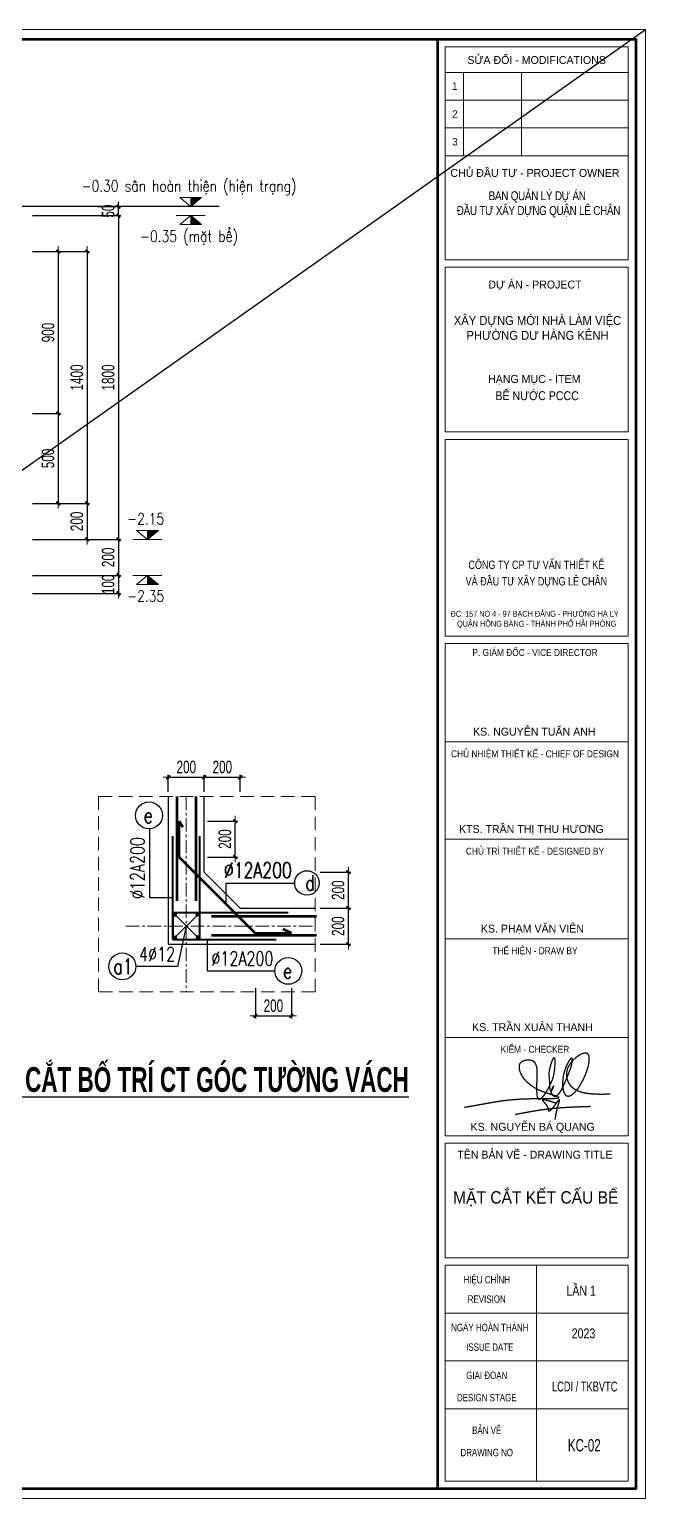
# Model space of a CAD drawing. Header units: millimetres. Extents: x 105214 to 359741, y -482084 to -322745.
# Drawn here: x 283597 to 290441, y -478817 to -462482 of the extents above; entities that cross this region are included whole.
import ezdxf
from ezdxf.enums import TextEntityAlignment as Align

# ---------------------------------------------------------------- set-up
doc = ezdxf.new("R2010")
doc.units = ezdxf.units.MM
doc.header["$LTSCALE"] = 20
doc.header["$MEASUREMENT"] = 0
doc.header["$PDMODE"] = 32
for name, pattern in [('CENTERX2', [4, 2.5, -0.5, 0.5, -0.5]), ('DASHDOT', [1, 0.5, -0.25, 0, -0.25]), ('HIDDEN', [0.375, 0.25, -0.125])]:
    doc.linetypes.add(name, pattern=pattern)
doc.layers.get('Defpoints').update_dxf_attribs({"color": 1})
for name, color, linetype, lineweight in [('06', 6, 'Continuous', 40), ('08. Net Text', 3, 'Continuous', 13), ('EG Net dam3', 1, 'Continuous', 70), ('LC Dim', 8, 'Continuous', 18), ('LC ISO', 153, 'Continuous', 13), ('LC MANH DUT', 35, 'HIDDEN', 5), ('LC Net dam 1', 30, 'Continuous', 30), ('LC Net dam2', 6, 'Continuous', 40), ('LC Net thay', 7, 'Continuous', 25), ('LC Net truc', 8, 'DASHDOT', 13), ('LC Text1', 3, 'Continuous', 20), ('LC Text2', 7, 'Continuous', 25), ('Thep', 3, 'Continuous', 40)]:
    doc.layers.add(name, color=color, linetype=linetype, lineweight=lineweight)
doc.layers.add('KCS_Plotter', color=11, linetype='Continuous', plot=False)
doc.layers.add('Khungten_LCDI', color=7, linetype='Continuous')
doc.styles.add('HOATBIF', font='hoatbif.shx', dxfattribs={"width": 0.7})
doc.styles.add('Khungten', font='VHAVAN.TTF', dxfattribs={"width": 0.9, "height": 5000})
doc.styles.add('LC 1', font='VHAVANB.TTF')
doc.styles.add('LC 3', font='vnsimli.shx', dxfattribs={"width": 0.75})
doc.styles.add('LC3', font='VHARIALB.TTF', dxfattribs={"width": 0.8})
doc.styles.add('T1', font='Vnsimli.shx', dxfattribs={"width": 0.8})
doc.styles.add('Text Khung Ten', font='VHAVAN.TTF')
doc.styles.add('Title', font='VHBLACK.TTF', dxfattribs={"width": 0.8})
doc.styles.add('VNAVANTH', font='VHAVANB.TTF', dxfattribs={"width": 0.6})
doc.dimstyles.new('MONG', dxfattribs={"dimscale": 50, "dimtxt": 2.5, "dimasz": 0.35, "dimexe": 0.5, "dimexo": 0, "dimgap": 0.8, "dimtad": 1, "dimdec": 0, "dimzin": 0, "dimdsep": 46, "dimtxsty": 'HOATBIF', "dimblk1": 'DOT', "dimblk2": 'DOT', "dimsah": 1, "dimcen": -1, "dimdle": 1, "dimclrd": 256, "dimclre": 256, "dimclrt": 4, "dimadec": 3, "dimazin": 2, "dimtfac": 0.333333, "dimtdec": 0, "dimtix": 1, "dimtmove": 2, "dimatfit": 3, "dimldrblk": 'DOT', "dimfxl": 1, "dimtvp": 0.833333, "dimtolj": 1, "dimtzin": 0, "dimarcsym": 0})

# ---------------------------------------------------------------- blocks, each defined once
blk = doc.blocks.new('DOT')
at = {"layer": 'LC Dim'}
blk.add_line((-3, 0), (3, 0), dxfattribs=at)
at = {"layer": 'LC Dim', "color": 4}
blk.add_line((-1, -1), (1, 1), dxfattribs=at)
blk.add_lwpolyline([(0.5, 1), (-1, -0.5), (-0.5, -1), (1, 0.5)], close=True, dxfattribs=at)
blk = doc.blocks.new('*D225')
at = {"layer": 'Defpoints', "color": 0, "ltscale": 2, "transparency": 16777216}
for p in [(283632, -467752), (283632, -468152), (284238, -468152)]:
    blk.add_point(p, dxfattribs=at)
at = {"layer": 'LC Dim', "lineweight": -2, "ltscale": 2, "transparency": 16777216}
for p, q in [((283632, -467752), (284266, -467752)), ((284238, -467771), (284238, -468133)), ((283632, -468152), (284266, -468152))]:
    blk.add_line(p, q, dxfattribs=at)
at = {"layer": 'LC Dim', "lineweight": -2, "ltscale": 2, "transparency": 16777216, "xscale": 19.46, "yscale": 19.46, "zscale": 19.46}
for p, rotation in [((284238, -467752), 90), ((284238, -468152), 270)]:
    blk.add_blockref('DOT', p, dxfattribs=dict(at, rotation=rotation))
at = {"layer": 'LC Dim', "color": 4, "ltscale": 2, "transparency": 16777216, "insert": (284124, -467952), "char_height": 139, "attachment_point": 5, "rotation": 90, "style": 'HOATBIF'}
blk.add_mtext('\\A1;200', dxfattribs=at)
blk = doc.blocks.new('_Dot')
at = {"color": 0, "linetype": 'ByBlock', "lineweight": -2}
blk.add_line((-0.5, 0), (-1, 0), dxfattribs=at)
at = {"color": 0, "linetype": 'ByBlock', "const_width": 0.5}
blk.add_lwpolyline([(-0.25, 0, 1), (0.25, 0, 1)], format="xyb", close=True, dxfattribs=at)
blk = doc.blocks.new('*D226')
at = {"layer": 'Defpoints', "color": 0, "ltscale": 2, "transparency": 16777216}
for p in [(283632, -464552), (283632, -468152), (284586, -468152)]:
    blk.add_point(p, dxfattribs=at)
at = {"layer": 'LC Dim', "lineweight": -2, "ltscale": 2, "transparency": 16777216}
for p, q in [((283632, -464552), (284614, -464552)), ((284586, -464571), (284586, -468133)), ((283632, -468152), (284614, -468152))]:
    blk.add_line(p, q, dxfattribs=at)
at = {"layer": 'LC Dim', "lineweight": -2, "ltscale": 2, "transparency": 16777216, "xscale": 19.46, "yscale": 19.46, "zscale": 19.46}
for p, rotation in [((284586, -464552), 90), ((284586, -468152), 270)]:
    blk.add_blockref('DOT', p, dxfattribs=dict(at, rotation=rotation))
at = {"layer": 'LC Dim', "color": 4, "ltscale": 2, "transparency": 16777216, "insert": (284472, -466352), "char_height": 139, "attachment_point": 5, "rotation": 90, "style": 'HOATBIF'}
blk.add_mtext('\\A1;1800', dxfattribs=at)
blk = doc.blocks.new('*D227')
at = {"layer": 'Defpoints', "color": 0, "ltscale": 2, "transparency": 16777216}
for p in [(283632, -468552), (283632, -468752), (284586, -468752)]:
    blk.add_point(p, dxfattribs=at)
at = {"layer": 'LC Dim', "lineweight": -2, "ltscale": 2, "transparency": 16777216}
for p, q in [((283632, -468552), (284614, -468552)), ((284586, -468533), (284586, -468513)), ((284586, -468552), (284586, -468752)), ((283632, -468752), (284614, -468752)), ((284586, -468771), (284586, -468791))]:
    blk.add_line(p, q, dxfattribs=at)
at = {"layer": 'LC Dim', "lineweight": -2, "ltscale": 2, "transparency": 16777216, "xscale": 19.46, "yscale": 19.46, "zscale": 19.46}
for p, rotation in [((284586, -468552), 270), ((284586, -468752), 90)]:
    blk.add_blockref('DOT', p, dxfattribs=dict(at, rotation=rotation))
at = {"layer": 'LC Dim', "color": 4, "ltscale": 2, "transparency": 16777216, "insert": (284472, -468652), "char_height": 139, "attachment_point": 5, "rotation": 90, "style": 'HOATBIF'}
blk.add_mtext('\\A1;100', dxfattribs=at)
blk = doc.blocks.new('*D228')
at = {"layer": 'Defpoints', "color": 0, "ltscale": 2, "transparency": 16777216}
for p in [(283632, -468152), (283632, -468552), (284586, -468552)]:
    blk.add_point(p, dxfattribs=at)
at = {"layer": 'LC Dim', "lineweight": -2, "ltscale": 2, "transparency": 16777216}
for p, q in [((283632, -468152), (284614, -468152)), ((284586, -468171), (284586, -468533)), ((283632, -468552), (284614, -468552))]:
    blk.add_line(p, q, dxfattribs=at)
at = {"layer": 'LC Dim', "lineweight": -2, "ltscale": 2, "transparency": 16777216, "xscale": 19.46, "yscale": 19.46, "zscale": 19.46}
for p, rotation in [((284586, -468152), 90), ((284586, -468552), 270)]:
    blk.add_blockref('DOT', p, dxfattribs=dict(at, rotation=rotation))
at = {"layer": 'LC Dim', "color": 4, "ltscale": 2, "transparency": 16777216, "insert": (284472, -468352), "char_height": 139, "attachment_point": 5, "rotation": 90, "style": 'HOATBIF'}
blk.add_mtext('\\A1;200', dxfattribs=at)
blk = doc.blocks.new('*D229')
at = {"layer": 'Defpoints', "color": 0, "ltscale": 2, "transparency": 16777216}
for p in [(283632, -464952), (283632, -467752), (284238, -467752)]:
    blk.add_point(p, dxfattribs=at)
at = {"layer": 'LC Dim', "lineweight": -2, "ltscale": 2, "transparency": 16777216}
for p, q in [((283632, -464952), (284266, -464952)), ((284238, -464971), (284238, -467733)), ((283632, -467752), (284266, -467752))]:
    blk.add_line(p, q, dxfattribs=at)
at = {"layer": 'LC Dim', "lineweight": -2, "ltscale": 2, "transparency": 16777216, "xscale": 19.46, "yscale": 19.46, "zscale": 19.46}
for p, rotation in [((284238, -464952), 90), ((284238, -467752), 270)]:
    blk.add_blockref('DOT', p, dxfattribs=dict(at, rotation=rotation))
at = {"layer": 'LC Dim', "color": 4, "ltscale": 2, "transparency": 16777216, "insert": (284124, -466352), "char_height": 139, "attachment_point": 5, "rotation": 90, "style": 'HOATBIF'}
blk.add_mtext('\\A1;1400', dxfattribs=at)
blk = doc.blocks.new('*D251')
at = {"layer": 'Defpoints', "color": 0, "ltscale": 2, "transparency": 16777216}
for p in [(283632, -466752), (283632, -467752), (283918, -467752)]:
    blk.add_point(p, dxfattribs=at)
at = {"layer": 'LC Dim', "lineweight": -2, "ltscale": 2, "transparency": 16777216}
for p, q in [((283632, -466752), (283946, -466752)), ((283918, -466771), (283918, -467733)), ((283632, -467752), (283946, -467752))]:
    blk.add_line(p, q, dxfattribs=at)
at = {"layer": 'LC Dim', "lineweight": -2, "ltscale": 2, "transparency": 16777216, "xscale": 19.46, "yscale": 19.46, "zscale": 19.46}
for p, rotation in [((283918, -466752), 90), ((283918, -467752), 270)]:
    blk.add_blockref('DOT', p, dxfattribs=dict(at, rotation=rotation))
at = {"layer": 'LC Dim', "color": 4, "ltscale": 2, "transparency": 16777216, "insert": (283804, -467252), "char_height": 139, "attachment_point": 5, "rotation": 90, "style": 'HOATBIF'}
blk.add_mtext('\\A1;500', dxfattribs=at)
blk = doc.blocks.new('Caodo1')
at = {"layer": 'LC Text1'}
blk.add_hatch(color=256, dxfattribs=at).paths.add_polyline_path([(0, 200), (0, 0), (243, 200)])
for p, q in [((324, 0), (-324, 0)), ((0, 0), (0, 200))]:
    blk.add_line(p, q, dxfattribs=at)
blk.add_lwpolyline([(-243, 200), (243, 200), (0, 0), (0, 0)], close=True, dxfattribs=at)
at = {"layer": 'LC Text1', "style": 'T1', "width": 0.8}
blk.add_attdef('%%P0,00', text='', height=250, dxfattribs=at).set_placement((-39, 460), align=Align.MIDDLE_CENTER)
blk = doc.blocks.new('NGUYEN BA QUANG')
at = {"layer": 'LC ISO', "const_width": 54}
for points in [[(-3416, -557, -0.001023), (-2231, -345, -0.008385), (-1869, -289, -0.026114), (-905, -212, -0.007166), (-491, -205, 0.001773), (-49, -203, 0.009736), (200, -197, 0.025773), (331, -186, 0.054465), (383, -173, 0.09183), (397, -166, 0.386262), (399, -152, 0.129793), (379, -135, 0.036801), (321, -108, 0.016128), (184, -59, -0.006736), (-183, 62, -0.023924), (-416, 154, -0.046785), (-684, 310, -0.041509), (-918, 503, -0.092678), (-1136, 813, -0.077778), (-1199, 1035, -0.070106), (-1196, 1141, -0.201572), (-1106, 1286, -0.091887), (-982, 1343, -0.118851), (-732, 1351, -0.227561), (-543, 1208, -0.055716), (-508, 1121, -0.035741), (-487, 1019, -0.022757), (-478, 904, -0.018678), (-477, 714, 0.005361), (-493, 294, 0.022501), (-487, 25, 0.024956), (-474, -85, 0.051878), (-451, -169, 0.084004), (-427, -209, 0.302699), (-372, -224, 0.091028), (-331, -204, 0.045769), (-285, -164, 0.031407), (-218, -87, 0.026473), (-114, 66, 0.038878), (124, 530, 0.063388), (207, 831, 0.030377), (243, 1236, 0.019395), (241, 1350, 0.050857), (231, 1429, 0.089259), (221, 1451, 0.446193), (202, 1454, 0.08967), (185, 1438, 0.048315), (156, 1388, 0.024568), (114, 1288, 0.037087), (24, 971, 0.06811), (7, 722, 0.007404), (19, 571, -0.009821), (27, 442, 0.013775), (38, 214, 0.023991), (46, 154, 0.068642), (58, 113, 0.168495), (71, 99, 0.190472), (82, 99, 0.135753), (102, 116, 0.042547), (133, 165, 0.037247), (185, 280, 0.083462), (192, 310, 0.752396), (189, 311, 0.077103), (170, 286, 0.067778), (106, 135, 0.079642), (97, 52, 0.07615), (107, 12, 0.090818), (168, -77, 0.162992), (233, -111, 0.134535), (287, -101, 0.046135), (315, -85, 0.0589), (372, -33, 0.033446), (431, 44, 0.020493), (492, 142, 0.018931), (584, 325, 0.012315), (712, 617, 0.006262), (906, 1114)], [(906, 1114, 0.006821), (929, 1272, 0.011774), (937, 1340, 0.026266), (938, 1394, 0.052103), (935, 1423, 0.076783), (930, 1436, 0.163971), (923, 1442, 0.170042), (914, 1442, 0.080479), (902, 1436, 0.05585), (881, 1417, 0.031056), (847, 1375, 0.025203), (791, 1286, 0.116129), (556, 476, 0.061974), (575, 166, 0.045365), (610, 47, 0.070676), (660, -41, 0.091415), (710, -86, 0.146905), (783, -104, 0.068448), (833, -95, 0.049636), (885, -72, 0.053986), (978, -6, 0.029209), (1056, 69, 0.021304), (1134, 162, 0.025491), (1250, 329, 0.068873), (1561, 1027, 0.01773), (1596, 1171, 0.037697), (1624, 1368, 0.029037), (1623, 1453, 0.04288), (1613, 1525, 0.066726), (1590, 1583, 0.100495), (1556, 1623, 0.111871), (1508, 1644, 0.054631), (1469, 1647, 0.041179), (1426, 1643, 0.04561), (1355, 1623, 0.04967), (1225, 1558, 0.109429), (829, 1164, 0.05047), (753, 1012, 0.368126), (1079, 156, 0.040655), (1223, 90, 0.031441), (1383, 42, 0.023503), (1557, 9, 0.017084), (1742, -10, 0.011936), (1936, -19, 0.009133), (2206, -21, 0.002915), (2480, -16)], [(-1368, -847, -0.004051), (-800, -737, -0.026384), (342, -582, -0.006339), (726, -556, -0.004215), (1111, -537, -0.002629), (1689, -517)], [(274, -380, 0.002584), (99, -322, 0.004829), (-9, -289, 0.009549), (-104, -262, 0.02019), (-180, -245, 0.020391), (-210, -242, 0.037792), (-233, -241, 0.083891), (-249, -244, 0.129866), (-256, -250, 0.170647), (-258, -257, 0.074142), (-257, -264, 0.04333), (-253, -271, 0.038982), (-240, -290, 0.018381), (-209, -327, -0.006145), (-155, -388, -0.017161), (-112, -442, -0.029179), (-72, -502, -0.056277), (-39, -577, -0.025416), (-31, -610, -0.003247), (-24, -652, 0.033316), (-18, -677, 0.055631), (-12, -689, 0.087521), (-5, -698, 0.15828), (8, -703, 0.07777), (18, -702, 0.051495), (30, -698, 0.04838), (50, -685, 0.02792), (72, -667, 0.021215), (104, -635, 0.012757), (138, -596, 0.011354), (192, -528, 0.005945), (265, -430, -0.007904), (360, -301, -0.011483), (384, -270, -0.027823), (404, -249, -0.066961), (415, -240, -0.123545), (420, -238, -0.248584), (424, -240, -0.12084), (426, -246, -0.064597), (426, -260, -0.027008), (421, -289, -0.011306), (411, -326, -0.007085), (384, -419, 0.007773), (340, -569, 0.03162), (266, -923, 0.004795), (248, -1055)]]:
    blk.add_lwpolyline(points, format="xyb", dxfattribs=at)
blk = doc.blocks.new('lcdi fix')
at = {"layer": 'Defpoints', "lineweight": 0}
blk.add_lwpolyline([(-1200, -14850), (-1200, 14850), (40800, 14850), (40800, -14850)], close=True, dxfattribs=at)
at = {"layer": 'Khungten_LCDI', "color": 5, "lineweight": 60}
blk.add_line((36600, 14650), (36600, -14650), dxfattribs=at)
at = {"layer": 'Khungten_LCDI', "color": 5, "lineweight": 25}
blk.add_line((40600, -14650), (40600, 14650), dxfattribs=at)
at = {"layer": 'Khungten_LCDI', "color": 9, "lineweight": 15}
for p, q in [((36750, 13981), (40450, 13981)), ((37123, 13981), (37123, 12297)), ((38293, 13981), (38293, 12297)), ((36750, 13420), (40450, 13420)), ((36750, 12858), (40450, 12858)), ((36750, 12297), (40450, 12297)), ((38600, -10133), (38600, -14500)), ((40450, -11100), (36750, -11100)), ((40450, -12067), (36750, -12067)), ((40450, -13033), (36750, -13033))]:
    blk.add_line(p, q, dxfattribs=at)
at = {"layer": 'Khungten_LCDI', "color": 5, "lineweight": 60}
blk.add_lwpolyline([(0, -14650), (0, 14650), (40600, 14650), (40600, -14650)], close=True, dxfattribs=at)
at = {"layer": 'Khungten_LCDI', "color": 9, "lineweight": 15}
for points in [[(36750, 10190), (40450, 10190), (40450, 14500), (36750, 14500)], [(36750, 6712), (40450, 6712), (40450, 10040), (36750, 10040)], [(36750, 2587), (40450, 2587), (40450, 6562), (36750, 6562)], [(36750, 446), (40450, 446), (40450, 2437), (36750, 2437)], [(36750, -1522), (40450, -1522), (40450, 446), (36750, 446)], [(36750, -1522), (40450, -1522), (40450, -3536), (36750, -3536)], [(36750, -1522), (40450, -1522), (40450, -3536), (36750, -3536)], [(36750, -5526), (40450, -5526), (40450, -3536), (36750, -3536)], [(36750, -7517), (40450, -7517), (40450, -5526), (36750, -5526)], [(36750, -9983), (40450, -9983), (40450, -7667), (36750, -7667)], [(36750, -14500), (40450, -14500), (40450, -10133), (36750, -10133)]]:
    blk.add_lwpolyline(points, close=True, dxfattribs=at)
at = {"layer": 'LC Net dam 1', "xscale": 0.4999997600305494, "yscale": 0.4999997600305494, "zscale": 0.4999997600305494}
blk.add_blockref('NGUYEN BA QUANG', (38848, -6664), dxfattribs=at)
at = {"color": 7}
for s, style, p in [('söa ®æi - modifications', 'Khungten', (38600, 14151)), ('chñ ®Çu t\xad - project owner', 'Khungten', (38566, 11868)), ('dù ¸n - project', 'Khungten', (38566, 9612)), ('h¹ng môc - item', 'Khungten', (38552, 7704)), ('ks. nguyÔn tuÊn anh', 'VNAVANTH', (38553, 574)), ('kts. trÇn thÞ thu h\xad¬ng', 'VNAVANTH', (38493, -1394)), ('Ks. ph¹m v¨n viªn', 'VNAVANTH', (38515, -3408)), ('Ks. trÇn xu©n thanh', 'VNAVANTH', (38515, -5399)), ('ks. nguyÔn b¸ quang', 'VNAVANTH', (38520, -7414)), ('tªn b¶n vÏ - drawing title', 'Khungten', (38566, -7977))]:
    blk.add_text(s, height=160, dxfattribs=dict(at, style=style)).set_placement(p, align=Align.CENTER)
for s, height, style, width, p in [('c«ng ty cp t\xad vÊn thiÕt kÕ', 170, 'Title', 0.8, (38594, 3942)), ('vµ ®Çu t\xad x©y dùng lª ch©n', 170, 'Title', 0.8, (38594, 3609)), ('P. gi¸m ®èc - VICE director', 140, 'Khungten', 0.9, (38566, 2184)), ('chñ nhiÖm thiÕt kÕ - chief of design', 140, 'Khungten', 0.9, (38566, 136)), ('chñ tr× thiÕt kÕ - designed by', 140, 'Khungten', 0.9, (38566, -1832)), ('thÓ hiÖn - draw by', 140, 'Khungten', 0.9, (38566, -3845)), ('kiÓm - checker', 140, 'Khungten', 0.9, (38566, -5836)), ('hiÖu chØnh', 150, 'Khungten', 0.8, (37592, -10499)), ('revision', 150, 'Khungten', 0.8, (37592, -10891)), ('ngµy hoµn thµnh', 150, 'Khungten', 0.8, (37654, -11466)), ('issue date', 150, 'Khungten', 0.8, (37654, -11862)), ('giai ®o¹n', 150, 'Khungten', 0.8, (37592, -12433)), ('lcdi / tkbvtc', 200, 'Title', 0.7, (39571, -12684)), ('design stage', 150, 'Khungten', 0.8, (37592, -12883)), ('b¶n vÏ', 150, 'Khungten', 0.8, (37592, -13544)), ('drawing nO', 150, 'Khungten', 0.8, (37592, -13994))]:
    blk.add_text(s, height=height, dxfattribs=dict(at, style=style, width=width)).set_placement(p, align=Align.CENTER)
at = {"color": 4, "char_height": 180, "attachment_point": 5, "style": 'Khungten'}
for s, insert, width in [('{\\f.VnArialH|b0|i0|c0|p34;\\W0.8;\\T0.95;Ban qu¶n lý dù\\fArial|b0|i0|c0|p34; \\f.VnArialH|b0|i0|c0|p34;¸n\\P ®Çu t\xad x©y dùng quËn L£ CH¢N}', (38609, 11313), 3350.41), ('{\\f.VnArialH|b0|i0|c0|p34;x©y dùng MíI NHµ LµM VIÖC PH¦êNG D¦ HµNG K£NH}', (38617, 8814), 3808.76), ('{\\f.VnArialH|b0|i0|c0|p34;\\W0.85;bÓ n\xadíc pccc}', (38609, 7444), 3815.43)]:
    blk.add_mtext(s, dxfattribs=dict(at, insert=insert, width=width))
at = {"color": 7, "insert": (38600, 3096), "char_height": 120, "attachment_point": 2, "style": 'Khungten'}
blk.add_mtext_dynamic_manual_height_columns('{\\W0.8;®c: 157 no 4 - 97 b¹ch ®»ng - ph\xadêng h¹ lý   quËn hång bµng - thµnh phè h¶i phßng} ', width=3421.65, gutter_width=25, heights=[0], dxfattribs=at)
at = {"color": 7, "style": 'Khungten', "width": 0.8}
for tag, p in [('REVISION', (39499, -10746)), ('NGAYHT', (39546, -11609))]:
    blk.add_attdef(tag, text='', height=200, dxfattribs=at).set_placement(p, align=Align.CENTER)
at = {"layer": '08. Net Text', "color": 7, "style": 'Text Khung Ten'}
blk.add_text('1', height=150, dxfattribs=at).set_placement((36892, 13627))
at = {"layer": '08. Net Text', "color": 7, "ltscale": 2, "style": 'Text Khung Ten'}
for s, p in [('2', (36892, 13065)), ('3', (36892, 12504))]:
    blk.add_text(s, height=150, dxfattribs=at).set_placement(p)
at = {"layer": 'LC Text1', "style": 'Title', "width": 1.485915}
for tag, p, p2 in [('TENBANVE1', (36913, -8886), (40339, -8886)), ('TENBANVE2', (36913, -9562), (40339, -9562))]:
    blk.add_attdef(tag, text='', height=250, dxfattribs=at).set_placement(p, p2, align=Align.FIT)
at = {"layer": 'LC Text1', "style": 'Title', "width": 0.7}
blk.add_attdef('SOBANVE', text='', height=250, dxfattribs=at).set_placement((39562, -13896), align=Align.CENTER)
blk = doc.blocks.new('*D257')
at = {"layer": 'Defpoints', "color": 0, "ltscale": 2, "transparency": 16777216}
for p in [(283632, -464952), (283632, -466752), (283918, -466752)]:
    blk.add_point(p, dxfattribs=at)
at = {"layer": 'LC Dim', "lineweight": -2, "ltscale": 2, "transparency": 16777216}
for p, q in [((283632, -464952), (283946, -464952)), ((283918, -464971), (283918, -466732)), ((283632, -466752), (283946, -466752))]:
    blk.add_line(p, q, dxfattribs=at)
at = {"layer": 'LC Dim', "lineweight": -2, "ltscale": 2, "transparency": 16777216, "xscale": 19.46, "yscale": 19.46, "zscale": 19.46}
for p, rotation in [((283918, -464952), 90), ((283918, -466752), 270)]:
    blk.add_blockref('DOT', p, dxfattribs=dict(at, rotation=rotation))
at = {"layer": 'LC Dim', "color": 4, "ltscale": 2, "transparency": 16777216, "insert": (283804, -465852), "char_height": 139, "attachment_point": 5, "rotation": 90, "style": 'HOATBIF'}
blk.add_mtext('\\A1;900', dxfattribs=at)
blk = doc.blocks.new('thep1')
at = {"layer": '06'}
for p, q in [((-38369, -70304), (-38249, -70304)), ((-38351, -70262), (-38267, -70346)), ((-38351, -70346), (-38267, -70262)), ((-38309, -70244), (-38309, -70364))]:
    blk.add_line(p, q, dxfattribs=at)
blk.add_circle((-38309, -70304), 60, dxfattribs=at)
blk = doc.blocks.new('*D258')
at = {"layer": 'Defpoints', "color": 0, "ltscale": 2, "transparency": 16777216}
for p in [(286828, -472252), (287140, -472252), (286828, -472652)]:
    blk.add_point(p, dxfattribs=at)
at = {"layer": 'LC Dim', "lineweight": -2, "ltscale": 2, "transparency": 16777216}
for p, q in [((286828, -472252), (287168, -472252)), ((287140, -472632), (287140, -472271)), ((286828, -472652), (287168, -472652))]:
    blk.add_line(p, q, dxfattribs=at)
at = {"layer": 'LC Dim', "lineweight": -2, "ltscale": 2, "transparency": 16777216, "xscale": 19.46, "yscale": 19.46, "zscale": 19.46}
for p, rotation in [((287140, -472252), 90), ((287140, -472652), 270)]:
    blk.add_blockref('DOT', p, dxfattribs=dict(at, rotation=rotation))
at = {"layer": 'LC Dim', "color": 4, "ltscale": 2, "transparency": 16777216, "insert": (287026, -472452), "char_height": 139, "attachment_point": 5, "rotation": 90, "style": 'HOATBIF'}
blk.add_mtext('\\A1;200', dxfattribs=at)
blk = doc.blocks.new('*D259')
at = {"layer": 'Defpoints', "color": 0, "ltscale": 2, "transparency": 16777216}
for p in [(286828, -471852), (287140, -471852), (286828, -472252)]:
    blk.add_point(p, dxfattribs=at)
at = {"layer": 'LC Dim', "lineweight": -2, "ltscale": 2, "transparency": 16777216}
for p, q in [((286828, -471852), (287168, -471852)), ((287140, -472232), (287140, -471871)), ((286828, -472252), (287168, -472252))]:
    blk.add_line(p, q, dxfattribs=at)
at = {"layer": 'LC Dim', "lineweight": -2, "ltscale": 2, "transparency": 16777216, "xscale": 19.46, "yscale": 19.46, "zscale": 19.46}
for p, rotation in [((287140, -471852), 90), ((287140, -472252), 270)]:
    blk.add_blockref('DOT', p, dxfattribs=dict(at, rotation=rotation))
at = {"layer": 'LC Dim', "color": 4, "ltscale": 2, "transparency": 16777216, "insert": (287026, -472052), "char_height": 139, "attachment_point": 5, "rotation": 90, "style": 'HOATBIF'}
blk.add_mtext('\\A1;200', dxfattribs=at)
blk = doc.blocks.new('*D260')
at = {"layer": 'Defpoints', "color": 0, "ltscale": 2, "transparency": 16777216}
for p in [(285540, -470797), (285140, -470958), (285540, -470958)]:
    blk.add_point(p, dxfattribs=at)
at = {"layer": 'LC Dim', "lineweight": -2, "ltscale": 2, "transparency": 16777216}
for p, q in [((285140, -470958), (285140, -470769)), ((285540, -470958), (285540, -470769)), ((285159, -470797), (285520, -470797))]:
    blk.add_line(p, q, dxfattribs=at)
at = {"layer": 'LC Dim', "lineweight": -2, "ltscale": 2, "transparency": 16777216, "xscale": 19.46, "yscale": 19.46, "zscale": 19.46, "rotation": 180}
blk.add_blockref('DOT', (285140, -470797), dxfattribs=at)
at = {"layer": 'LC Dim', "lineweight": -2, "ltscale": 2, "transparency": 16777216, "xscale": 19.46, "yscale": 19.46, "zscale": 19.46}
blk.add_blockref('DOT', (285540, -470797), dxfattribs=at)
at = {"layer": 'LC Dim', "color": 4, "ltscale": 2, "transparency": 16777216, "insert": (285340, -470683), "char_height": 139, "attachment_point": 5, "style": 'HOATBIF'}
blk.add_mtext('\\A1;200', dxfattribs=at)
blk = doc.blocks.new('*D261')
at = {"layer": 'Defpoints', "color": 0, "ltscale": 2, "transparency": 16777216}
for p in [(285940, -470797), (285540, -470958), (285940, -470958)]:
    blk.add_point(p, dxfattribs=at)
at = {"layer": 'LC Dim', "lineweight": -2, "ltscale": 2, "transparency": 16777216}
for p, q in [((285540, -470958), (285540, -470769)), ((285940, -470958), (285940, -470769)), ((285559, -470797), (285920, -470797))]:
    blk.add_line(p, q, dxfattribs=at)
at = {"layer": 'LC Dim', "lineweight": -2, "ltscale": 2, "transparency": 16777216, "xscale": 19.46, "yscale": 19.46, "zscale": 19.46, "rotation": 180}
blk.add_blockref('DOT', (285540, -470797), dxfattribs=at)
at = {"layer": 'LC Dim', "lineweight": -2, "ltscale": 2, "transparency": 16777216, "xscale": 19.46, "yscale": 19.46, "zscale": 19.46}
blk.add_blockref('DOT', (285940, -470797), dxfattribs=at)
at = {"layer": 'LC Dim', "color": 4, "ltscale": 2, "transparency": 16777216, "insert": (285740, -470683), "char_height": 139, "attachment_point": 5, "style": 'HOATBIF'}
blk.add_mtext('\\A1;200', dxfattribs=at)
blk = doc.blocks.new('TIEUDE1')
at = {"layer": 'LC Text2', "color": 7, "style": 'LC 1'}
blk.add_attdef('TIªU§Ò', text='', height=5, dxfattribs=at).set_placement((0, 0), align=Align.BOTTOM_CENTER)
blk.add_attdef('TL', text='', height=3, dxfattribs=at).set_placement((0, -2), align=Align.TOP_CENTER)
blk = doc.blocks.new('*D262')
at = {"layer": 'Defpoints', "color": 0, "ltscale": 2, "transparency": 16777216}
for p in [(286107, -473141), (286507, -473141), (286507, -473450)]:
    blk.add_point(p, dxfattribs=at)
at = {"layer": 'LC Dim', "lineweight": -2, "ltscale": 2, "transparency": 16777216}
for p, q in [((286107, -473141), (286107, -473478)), ((286507, -473141), (286507, -473478)), ((286127, -473450), (286488, -473450))]:
    blk.add_line(p, q, dxfattribs=at)
at = {"layer": 'LC Dim', "lineweight": -2, "ltscale": 2, "transparency": 16777216, "xscale": 19.46, "yscale": 19.46, "zscale": 19.46, "rotation": 180}
blk.add_blockref('DOT', (286107, -473450), dxfattribs=at)
at = {"layer": 'LC Dim', "lineweight": -2, "ltscale": 2, "transparency": 16777216, "xscale": 19.46, "yscale": 19.46, "zscale": 19.46}
blk.add_blockref('DOT', (286507, -473450), dxfattribs=at)
at = {"layer": 'LC Dim', "color": 4, "ltscale": 2, "transparency": 16777216, "insert": (286307, -473337), "char_height": 139, "attachment_point": 5, "style": 'HOATBIF'}
blk.add_mtext('\\A1;200', dxfattribs=at)
blk = doc.blocks.new('*D263')
at = {"layer": 'Defpoints', "color": 0, "ltscale": 2, "transparency": 16777216}
for p in [(285574, -471284), (285883, -471284), (285574, -471684)]:
    blk.add_point(p, dxfattribs=at)
at = {"layer": 'LC Dim', "lineweight": -2, "ltscale": 2, "transparency": 16777216}
for p, q in [((285574, -471284), (285911, -471284)), ((285883, -471665), (285883, -471304)), ((285574, -471684), (285911, -471684))]:
    blk.add_line(p, q, dxfattribs=at)
at = {"layer": 'LC Dim', "lineweight": -2, "ltscale": 2, "transparency": 16777216, "xscale": 19.46, "yscale": 19.46, "zscale": 19.46}
for p, rotation in [((285883, -471284), 90), ((285883, -471684), 270)]:
    blk.add_blockref('DOT', p, dxfattribs=dict(at, rotation=rotation))
at = {"layer": 'LC Dim', "color": 4, "ltscale": 2, "transparency": 16777216, "insert": (285769, -471484), "char_height": 139, "attachment_point": 5, "rotation": 90, "style": 'HOATBIF'}
blk.add_mtext('\\A1;200', dxfattribs=at)
blk = doc.blocks.new('*D332')
at = {"layer": 'Defpoints', "color": 0, "ltscale": 2, "transparency": 16777216}
for p in [(283632, -464552), (284354, -464452), (284586, -464452)]:
    blk.add_point(p, dxfattribs=at)
at = {"layer": 'LC Dim', "lineweight": -2, "ltscale": 2, "transparency": 16777216}
for p, q in [((283632, -464552), (284614, -464552)), ((284354, -464452), (284614, -464452)), ((284586, -464433), (284586, -464413)), ((284586, -464552), (284586, -464452)), ((284586, -464571), (284586, -464591))]:
    blk.add_line(p, q, dxfattribs=at)
at = {"layer": 'LC Dim', "lineweight": -2, "ltscale": 2, "transparency": 16777216, "xscale": 19.46, "yscale": 19.46, "zscale": 19.46}
for p, rotation in [((284586, -464452), 270), ((284586, -464552), 90)]:
    blk.add_blockref('DOT', p, dxfattribs=dict(at, rotation=rotation))
at = {"layer": 'LC Dim', "color": 4, "ltscale": 2, "transparency": 16777216, "insert": (284472, -464502), "char_height": 139, "attachment_point": 5, "rotation": 90, "style": 'HOATBIF'}
blk.add_mtext('\\A1;50', dxfattribs=at)

msp = doc.modelspace()

# ---------------------------------------------------------------- linework, layer by layer
at = {"layer": 'EG Net dam3'}
for p, q in [((285233.9, -471011.3), (285233.9, -472171.3)), ((285445.1, -471011.3), (285445.1, -472171.3)), ((285259.5, -471684.7), (285259.5, -471284.1)), ((285259.5, -471284.1), (285301.2, -471351.9)), ((285259.5, -471684.7), (286106.4, -472531.6)), ((286786.5, -472346), (285619.8, -472346)), ((286786.5, -472557.2), (285619.8, -472557.2)), ((286106.4, -472531.6), (286507.1, -472531.6)), ((286507.1, -472531.6), (286416, -472486.1))]:
    msp.add_line(p, q, dxfattribs=at)
at = {"layer": 'KCS_Plotter', "ltscale": 2}
msp.add_line((267341.3, -478816.8), (290441.3, -462481.8), dxfattribs=at)
at = {"layer": 'LC Dim', "ltscale": 2}
for p, q in [((285212.5, -472324.3), (285466.9, -472578.6)), ((285212.5, -472578.9), (285466.9, -472324.6))]:
    msp.add_line(p, q, dxfattribs=at)
at = {"layer": 'LC MANH DUT', "ltscale": 30}
msp.add_lwpolyline([(284365.9, -471011.3), (286769.9, -471011.3), (286769.9, -473183), (284365.9, -473183)], close=True, dxfattribs=at)
at = {"layer": 'LC Net dam 1', "ltscale": 2}
msp.add_line((285704.5, -464452), (282986.4, -464452), dxfattribs=at)
at = {"layer": 'LC Net dam2'}
for p, q in [((285191.2, -472599.9), (285191.2, -471452.5)), ((285487.8, -471452.5), (285487.8, -472599.9)), ((286472.6, -472303.3), (285191.2, -472303.3)), ((285191.2, -472303.3), (285191.2, -472599.9)), ((285191.2, -472599.9), (286338.6, -472599.9))]:
    msp.add_line(p, q, dxfattribs=at)
at = {"layer": 'LC Net thay'}
for p, q in [((285139.5, -471011.3), (285139.5, -472651.6)), ((285539.5, -471851.6), (285539.5, -471011.3)), ((285539.5, -471851.6), (285939.5, -472251.6)), ((285939.5, -472251.6), (286769.9, -472251.6)), ((285139.5, -472651.6), (286769.9, -472651.6))]:
    msp.add_line(p, q, dxfattribs=at)
at = {"layer": 'LC Net truc', "linetype": 'CENTERX2', "ltscale": 3}
for p, q in [((285339.5, -471011.3), (285339.5, -473183)), ((284670, -472451.6), (286769.9, -472451.6))]:
    msp.add_line(p, q, dxfattribs=at)
at = {"layer": 'LC Text2', "ltscale": 100}
for centre, radius in [((284925.6, -471221.1), 149.6), ((286679.9, -471971.7), 136), ((284628.5, -472900), 149.6), ((286472.3, -472949.1), 149.6)]:
    msp.add_circle(centre, radius, dxfattribs=at)

# ---------------------------------------------------------------- block references
at = {"layer": 'LC Net thay'}
ref = msp.add_blockref('lcdi fix', (268001.3, -470649.3), dxfattribs=dict(at, xscale=0.55, yscale=0.55, zscale=0.55))
ref.add_attrib('NGAYHT', '2023', dxfattribs={"layer": 'LC Text1', "height": 110, "style": 'Khungten', "width": 0.8}).set_placement((289751.7, -477034.4), align=Align.CENTER)
ref.add_attrib('REVISION', 'lÇn 1', dxfattribs={"layer": 'LC Text1', "height": 110, "style": 'Khungten', "width": 0.8}).set_placement((289725.7, -476559.7), align=Align.CENTER)
ref.add_attrib('SOBANVE', 'KC-02', dxfattribs={"layer": 'LC Text1', "height": 137.5, "style": 'Title', "width": 0.7}).set_placement((289760.4, -478292.2), align=Align.CENTER)
ref.add_attrib('TENBANVE1', 'MÆT C¾T kÕt cÊu bÓ ', dxfattribs={"layer": 'LC Text1', "height": 137.5, "style": 'Title', "width": 0.800176}).set_placement((288303.3, -475536.4), (290187.9, -475536.4), align=Align.FIT)
at = {"layer": 'LC Text1'}
ref = msp.add_blockref('Caodo1', (285388.8, -464452), dxfattribs=dict(at, xscale=0.5, yscale=0.5, zscale=0.5))
ref.add_attrib('%%P0,00', '-0.30 s©n hoµn thiÖn (hiÖn tr¹ng)', dxfattribs={"layer": 'LC Text2', "color": 4, "height": 125, "style": 'T1', "width": 0.8}).set_placement((285369.3, -464222.2), align=Align.MIDDLE_CENTER)
ref = msp.add_blockref('Caodo1', (285388.8, -464552), dxfattribs=dict(at, xscale=-0.5, yscale=0.5, zscale=0.5, rotation=180))
ref.add_attrib('%%P0,00', '-0.35 (mÆt bÓ)', dxfattribs={"layer": 'LC Text2', "color": 4, "height": 125, "style": 'T1', "width": 0.8}).set_placement((285369.3, -464781.7), align=Align.MIDDLE_CENTER)
ref = msp.add_blockref('Caodo1', (284907.8, -468152), dxfattribs=dict(at, xscale=0.5, yscale=0.5, zscale=0.5))
ref.add_attrib('%%P0,00', '-2.15', dxfattribs={"layer": 'LC Text2', "color": 4, "height": 125, "style": 'T1', "width": 0.8}).set_placement((284888.3, -467922.2), align=Align.MIDDLE_CENTER)
ref = msp.add_blockref('Caodo1', (284907.8, -468552), dxfattribs=dict(at, xscale=-0.5, yscale=0.5, zscale=0.5, rotation=180))
ref.add_attrib('%%P0,00', '-2.35', dxfattribs={"layer": 'LC Text2', "color": 4, "height": 125, "style": 'T1', "width": 0.8}).set_placement((284888.3, -468781.7), align=Align.MIDDLE_CENTER)
at = {"layer": 'LC Text2'}
ref = msp.add_blockref('TIEUDE1', (285375.4, -474377.3), dxfattribs=dict(at, xscale=61.20766457416995, yscale=61.20766457416995, zscale=61.20766457416995))
ref.add_attrib('TIªU§Ò', '%%UMÆT C¾T Bè TRÝ Ct gãc T¦êNG V¸CH', dxfattribs={"color": 7, "height": 275, "style": 'LC3', "width": 0.65}).set_placement((285375.4, -474377.3), align=Align.BOTTOM_CENTER)
at = {"layer": 'Thep'}
for p, xscale, yscale, zscale, rotation in [((302085.5, -463130.1), -0.2399999999906868, 0.2400000000372529, 0.24, 270), ((268593.6, -463130.1), 0.2399999999906868, 0.2399999999906868, 0.2399999999906868, 90.00000000000001), ((302085.5, -481773.1), 0.2399999999906868, 0.2399999999906868, 0.2399999999906868, 269.9999999999985), ((268593.6, -481773.1), -0.2399999999906868, 0.2400000000372529, 0.24, 90.00000000000152)]:
    msp.add_blockref('thep1', p, dxfattribs=dict(at, xscale=xscale, yscale=yscale, zscale=zscale, rotation=rotation))

# ---------------------------------------------------------------- texts
at = {"layer": 'LC Text2', "ltscale": 100, "style": 'LC 3', "width": 0.75}
for s, height, p in [('e', 170.8, (284917.1, -471221.1)), ('d', 170.8, (286715.1, -471971.5)), ('a1', 170.83, (284636.9, -472900)), ('e', 170.8, (286463.9, -472949.1))]:
    msp.add_text(s, height=height, dxfattribs=at).set_placement(p, align=Align.MIDDLE_CENTER)
at = {"layer": 'LC Text2', "linetype": 'ByBlock', "style": 'LC 3', "width": 0.75}
msp.add_text('%%C12A200', height=155.3, rotation=90, dxfattribs=at).set_placement((284875.8, -472150.3))
for s, height, p in [('%%C12A200', 170.02, (285757.7, -471915.3)), ('4%%C12', 155.3, (284816.2, -472840.8)), ('%%C12A200', 155.3, (285618.6, -472889.9))]:
    msp.add_text(s, height=height, dxfattribs=at).set_placement(p)

# ---------------------------------------------------------------- dimensions: what is measured, and where the dimension line sits
at = {"layer": 'LC Dim', "ltscale": 2}
for base, p1, p2, picture, middle in [((284585.9, -464452), (283632, -464552), (284354, -464452), '*D332', (284471.9, -464502)), ((284585.9, -468152), (283632, -464552), (283632, -468152), '*D226', (284471.9, -466352)), ((284238.4, -467752), (283632, -464952), (283632, -467752), '*D229', (284124.4, -466352)), ((283918, -466752), (283632, -464952), (283632, -466752), '*D257', (283804, -465852)), ((283918, -467752), (283632, -466752), (283632, -467752), '*D251', (283804, -467252)), ((284238.4, -468152), (283632, -467752), (283632, -468152), '*D225', (284124.4, -467952)), ((284585.9, -468552), (283632, -468152), (283632, -468552), '*D228', (284471.9, -468352)), ((284585.9, -468752), (283632, -468552), (283632, -468752), '*D227', (284471.9, -468652)), ((285882.8, -471284.1), (285573.6, -471684.1), (285573.6, -471284.1), '*D263', (285768.9, -471484.1)), ((287140.3, -471851.6), (286828, -472251.6), (286828, -471851.6), '*D259', (287026.3, -472051.6)), ((287140.3, -472251.6), (286828, -472651.6), (286828, -472251.6), '*D258', (287026.3, -472451.6))]:
    dim = msp.add_linear_dim(base=base, p1=p1, p2=p2, angle=90, dimstyle='MONG', override={"dimscale": 55.6, "dimlfac": 0.5}, dxfattribs=at)
    dim.commit()
    dim.dimension.update_dxf_attribs({"geometry": picture, "text_midpoint": middle})
for base, p1, p2, picture, middle in [((285539.5, -470796.6), (285139.5, -470958.3), (285539.5, -470958.3), '*D260', (285339.5, -470682.6)), ((285939.5, -470796.6), (285539.5, -470958.3), (285939.5, -470958.3), '*D261', (285739.5, -470682.6)), ((286507.1, -473450.5), (286107.1, -473141.2), (286507.1, -473141.2), '*D262', (286307.1, -473336.5))]:
    dim = msp.add_linear_dim(base=base, p1=p1, p2=p2, dimstyle='MONG', override={"dimscale": 55.6, "dimlfac": 0.5}, dxfattribs=at)
    dim.commit()
    dim.dimension.update_dxf_attribs({"geometry": picture, "text_midpoint": middle})

# ---------------------------------------------------------------- leaders
for points in [[(285191.2, -472138.3), (284936.1, -472138.3), (284935.1, -471370.4)], [(285784.3, -472211.4), (285781.6, -471975.1), (286544, -471974.5)], [(285339.5, -472451.6), (285242.5, -472900.7), (284778, -472900)], [(285570.5, -472599.9), (285570.5, -472949.8), (286322.7, -472949.1)]]:
    msp.add_leader(points, dimstyle='MONG', dxfattribs=at)

doc.saveas('drawing.dxf')
